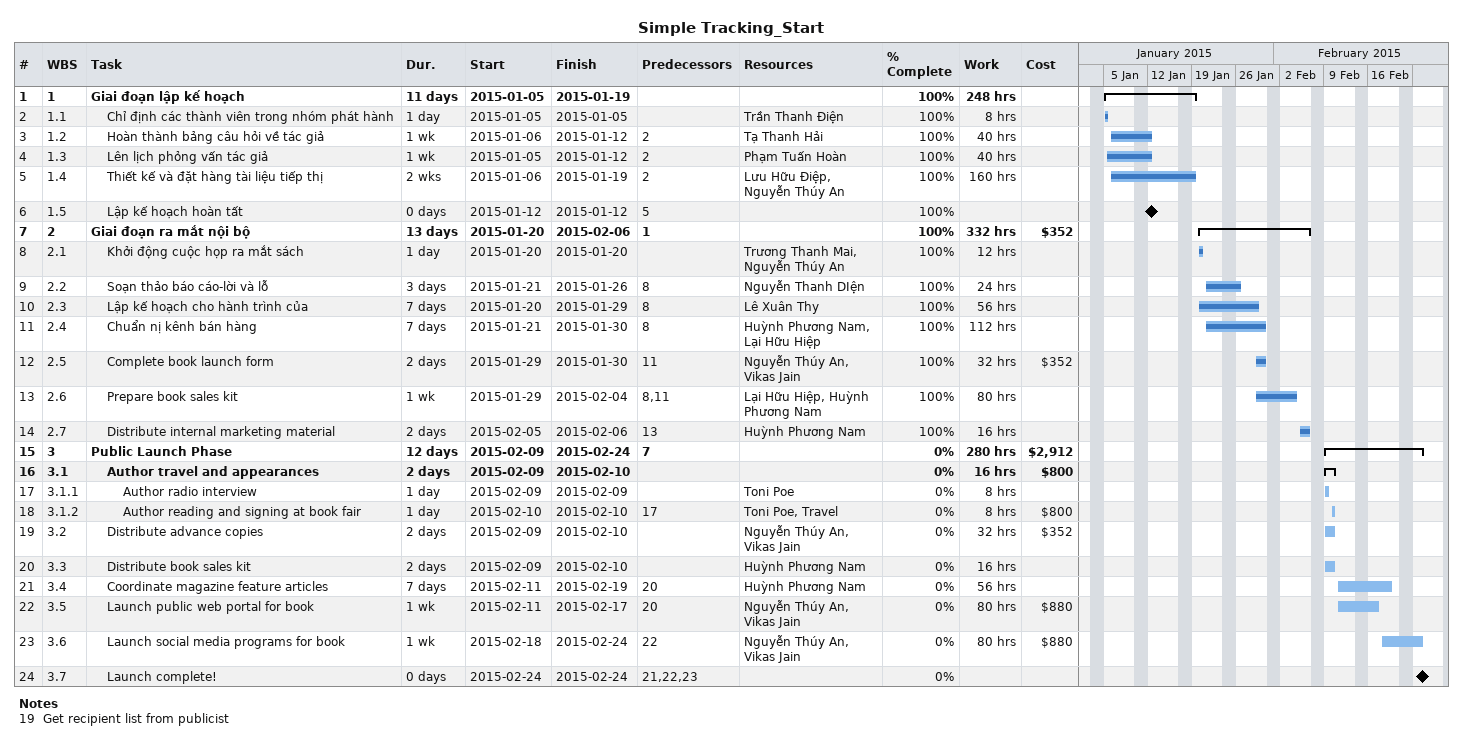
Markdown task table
Simple Tracking_Start

| ID | WBS | Task | Duration | Start | Finish | Predecessors | Resources | % complete | Work (h) | Cost ($) |
|---|---|---|---|---|---|---|---|---|---|---|
| 1 | 1 | **Giai đoạn lập kế hoạch** | 11d | 2015-01-05 | 2015-01-19 |  |  | 100 | 248 |  |
| 2 | 1.1 | Chỉ định các thành viên trong nhóm phát hành | 1d | 2015-01-05 | 2015-01-05 |  | Trần Thanh Điện | 100 | 8 |  |
| 3 | 1.2 | Hoàn thành bảng câu hỏi về tác giả | 1w | 2015-01-06 | 2015-01-12 | 2 | Tạ Thanh Hải | 100 | 40 |  |
| 4 | 1.3 | Lên lịch phỏng vấn tác giả | 1w | 2015-01-05 | 2015-01-12 | 2 | Phạm Tuấn Hoàn | 100 | 40 |  |
| 5 | 1.4 | Thiết kế và đặt hàng tài liệu tiếp thị | 2w | 2015-01-06 | 2015-01-19 | 2 | Lưu Hữu Điệp, Nguyễn Thúy An | 100 | 160 |  |
| 6 | 1.5 | Lập kế hoạch hoàn tất | 0d | 2015-01-12 | 2015-01-12 | 5 |  | 100 |  |  |
| 7 | 2 | **Giai đoạn ra mắt nội bộ** | 13d | 2015-01-20 | 2015-02-06 | 1 |  | 100 | 332 | 352 |
| 8 | 2.1 | Khởi động cuộc họp ra mắt sách | 1d | 2015-01-20 | 2015-01-20 |  | Trương Thanh Mai, Nguyễn Thúy An | 100 | 12 |  |
| 9 | 2.2 | Soạn thảo báo cáo-lời và lỗ | 3d | 2015-01-21 | 2015-01-26 | 8 | Nguyễn Thanh DIện | 100 | 24 |  |
| 10 | 2.3 | Lập kế hoạch cho hành trình của | 7d | 2015-01-20 | 2015-01-29 | 8 | Lê Xuân Thy | 100 | 56 |  |
| 11 | 2.4 | Chuẩn nị kênh bán hàng | 7d | 2015-01-21 | 2015-01-30 | 8 | Huỳnh Phương Nam, Lại Hữu Hiệp | 100 | 112 |  |
| 12 | 2.5 | Complete book launch form | 2d | 2015-01-29 | 2015-01-30 | 11 | Nguyễn Thúy An, Vikas Jain | 100 | 32 | 352 |
| 13 | 2.6 | Prepare book sales kit | 1w | 2015-01-29 | 2015-02-04 | 8, 11 | Lại Hữu Hiệp, Huỳnh Phương Nam | 100 | 80 |  |
| 14 | 2.7 | Distribute internal marketing material | 2d | 2015-02-05 | 2015-02-06 | 13 | Huỳnh Phương Nam | 100 | 16 |  |
| 15 | 3 | **Public Launch Phase** | 12d | 2015-02-09 | 2015-02-24 | 7 |  | 0 | 280 | 2912 |
| 16 | 3.1 | **Author travel and appearances** | 2d | 2015-02-09 | 2015-02-10 |  |  | 0 | 16 | 800 |
| 17 | 3.1.1 | Author radio interview | 1d | 2015-02-09 | 2015-02-09 |  | Toni Poe | 0 | 8 |  |
| 18 | 3.1.2 | Author reading and signing at book fair | 1d | 2015-02-10 | 2015-02-10 | 17 | Toni Poe, Travel | 0 | 8 | 800 |
| 19 | 3.2 | Distribute advance copies | 2d | 2015-02-09 | 2015-02-10 |  | Nguyễn Thúy An, Vikas Jain | 0 | 32 | 352 |
| 20 | 3.3 | Distribute book sales kit | 2d | 2015-02-09 | 2015-02-10 |  | Huỳnh Phương Nam | 0 | 16 |  |
| 21 | 3.4 | Coordinate magazine feature articles | 7d | 2015-02-11 | 2015-02-19 | 20 | Huỳnh Phương Nam | 0 | 56 |  |
| 22 | 3.5 | Launch public web portal for book | 1w | 2015-02-11 | 2015-02-17 | 20 | Nguyễn Thúy An, Vikas Jain | 0 | 80 | 880 |
| 23 | 3.6 | Launch social media programs for book | 1w | 2015-02-18 | 2015-02-24 | 22 | Nguyễn Thúy An, Vikas Jain | 0 | 80 | 880 |
| 24 | 3.7 | Launch complete! | 0d | 2015-02-24 | 2015-02-24 | 21, 22, 23 |  | 0 |  |  |

Notes
- 19: Get recipient list from publicist
